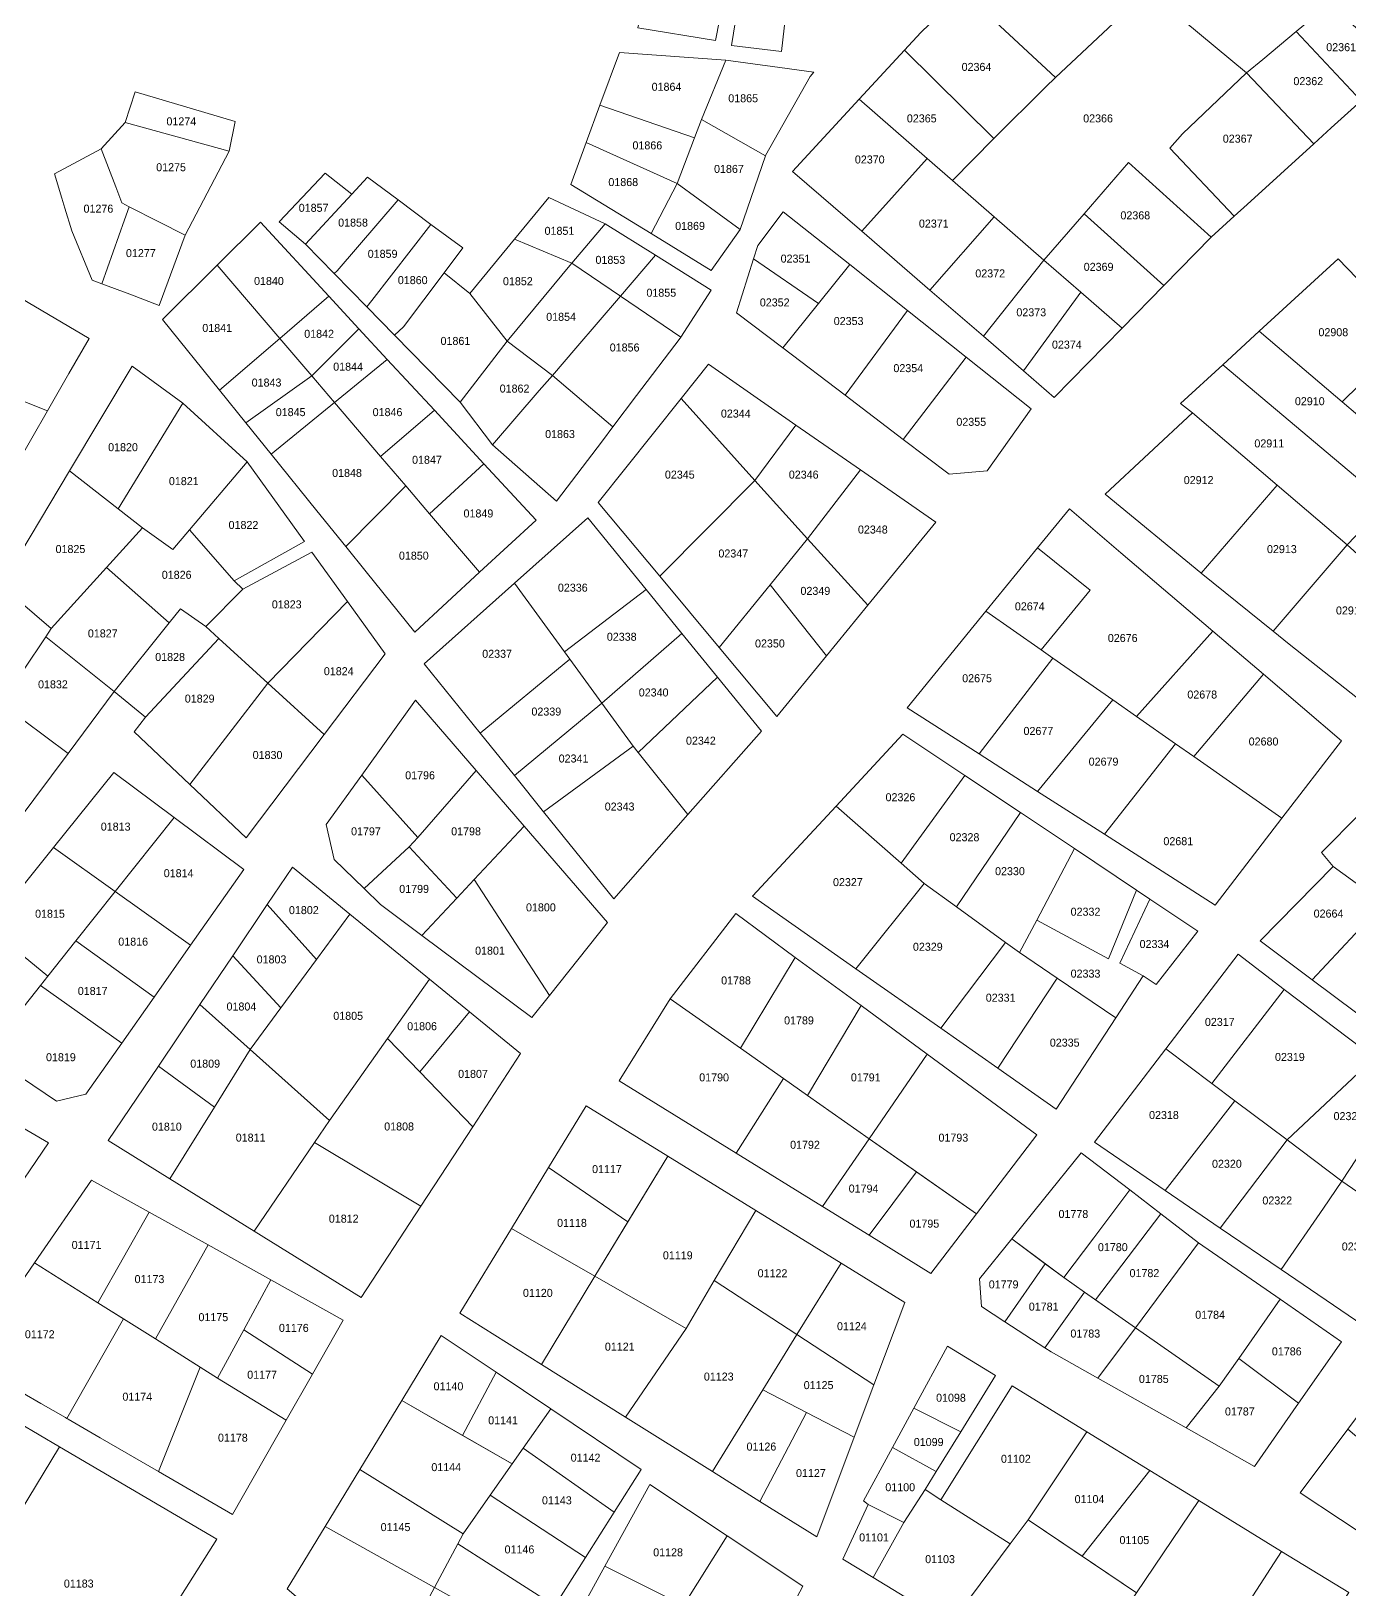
# Model space of a CAD drawing. Header units: metres. Extents: x 245225 to 248406, y 1633796 to 1637634.
# Drawn here: x 246081.5 to 246328.6, y 1635029.3 to 1635321.5 of the extents above; entities that cross this region are included whole.
import ezdxf
from ezdxf.enums import TextEntityAlignment as Align

# ---------------------------------------------------------------- set-up
doc = ezdxf.new("R2010")
doc.units = ezdxf.units.M
doc.header["$MEASUREMENT"] = 0
doc.layers.add('historique_numero_parcelle', color=7, linetype='Continuous')
doc.layers.add('LIMITES_PARCELLES', color=7, linetype='Continuous', lineweight=0, true_color=0xffffff)
doc.styles.add('Style-FANCY', font='FANCY.shx')

msp = doc.modelspace()

# ---------------------------------------------------------------- linework, layer by layer
at = {"layer": 'limites_parcelles', "flags": 128}
for points in [[(246281.567, 1635339.066), (246289.231, 1635331.531), (246291.238, 1635329.557), (246273.412, 1635312.805), (246256.136, 1635328.913), (246274.385, 1635346.519), (246281.567, 1635339.066)], [(246324.946, 1635326.754), (246318.538, 1635321.423), (246312.263, 1635316.201), (246309.216, 1635313.666), (246297.442, 1635323.456), (246312.822, 1635338.477), (246324.946, 1635326.754)], [(246273.412, 1635312.805), (246271.513, 1635311.02), (246261.856, 1635301.363), (246245.098, 1635317.902), (246248.187, 1635321.245), (246256.136, 1635328.913), (246273.412, 1635312.805)], [(246297.442, 1635323.456), (246309.216, 1635313.666), (246297.196, 1635302.279), (246294.815, 1635299.58), (246306.908, 1635286.834), (246302.559, 1635282.88), (246287.109, 1635296.884), (246278.792, 1635287.284), (246271.247, 1635278.574), (246261.895, 1635286.721), (246254.096, 1635293.516), (246261.856, 1635301.363), (246271.513, 1635311.02), (246273.412, 1635312.805), (246291.238, 1635329.557), (246297.442, 1635323.456)], [(246325.086, 1635303.359), (246321.81, 1635300.381), (246309.216, 1635313.666), (246312.263, 1635316.201), (246318.538, 1635321.423), (246330.694, 1635308.457), (246325.086, 1635303.359)], [(246261.856, 1635301.363), (246254.096, 1635293.516), (246249.352, 1635297.65), (246236.629, 1635308.734), (246245.098, 1635317.902), (246261.856, 1635301.363)], [(246211.661, 1635316.059), (246207.074, 1635304.922), (246205.77, 1635301.497), (246188.04, 1635307.635), (246191.685, 1635317.514), (246211.661, 1635316.059)], [(246221.745, 1635314.671), (246228.142, 1635313.791), (246227.404, 1635313.016), (246219.07, 1635298.2), (246219.054, 1635298.154), (246207.074, 1635304.922), (246211.661, 1635316.059), (246221.745, 1635314.671)], [(246309.318, 1635289.025), (246306.908, 1635286.834), (246294.815, 1635299.58), (246297.196, 1635302.279), (246309.216, 1635313.666), (246321.81, 1635300.381), (246309.318, 1635289.025)], [(246118.582, 1635298.981), (246110.327, 1635283.265), (246105.233, 1635285.846), (246099.834, 1635288.581), (246098.421, 1635289.298), (246097.287, 1635292.301), (246094.592, 1635299.436), (246099.056, 1635304.379), (246118.582, 1635298.981)], [(246219.054, 1635298.154), (246214.307, 1635284.309), (246202.523, 1635292.963), (246205.77, 1635301.497), (246207.074, 1635304.922), (246219.054, 1635298.154)], [(246098.953, 1635286.104), (246094.703, 1635274.153), (246092.864, 1635274.851), (246089.054, 1635284.059), (246087.749, 1635288.334), (246087.188, 1635290.173), (246085.799, 1635294.724), (246094.592, 1635299.436), (246097.287, 1635292.301), (246098.421, 1635289.298), (246099.834, 1635288.581), (246098.953, 1635286.104)], [(246254.096, 1635293.516), (246261.895, 1635286.721), (246249.87, 1635272.964), (246237.093, 1635283.985), (246249.352, 1635297.65), (246254.096, 1635293.516)], [(246138.781, 1635276.57), (246138.25, 1635276.07), (246132.842, 1635281.597), (246141.546, 1635290.923), (246144.457, 1635294.098), (246150.194, 1635289.849), (246138.781, 1635276.57)], [(246145.314, 1635271.039), (246144.371, 1635269.815), (246138.25, 1635276.07), (246138.781, 1635276.57), (246150.194, 1635289.849), (246156.363, 1635285.279), (246145.314, 1635271.039)], [(246110.327, 1635283.265), (246105.406, 1635270.089), (246099.91, 1635272.176), (246094.703, 1635274.153), (246098.953, 1635286.104), (246099.834, 1635288.581), (246105.233, 1635285.846), (246110.327, 1635283.265)], [(246229.005, 1635270.468), (246216.84, 1635278.798), (246217.628, 1635281.293), (246222.39, 1635287.643), (246234.86, 1635277.73), (246229.005, 1635270.468)], [(246293.721, 1635273.843), (246285.88, 1635265.825), (246278.13, 1635272.578), (246271.247, 1635278.574), (246278.792, 1635287.284), (246293.721, 1635273.843)], [(246151.204, 1635266.053), (246149.544, 1635264.528), (246144.371, 1635269.815), (246145.314, 1635271.039), (246156.363, 1635285.279), (246162.316, 1635280.869), (246158.823, 1635276.211), (246151.204, 1635266.053)], [(246170.651, 1635263.407), (246163.646, 1635272.329), (246172.024, 1635282.503), (246182.753, 1635278.033), (246182.689, 1635277.959), (246170.651, 1635263.407)], [(246191.874, 1635271.835), (246183.53, 1635262.082), (246179.117, 1635256.924), (246170.651, 1635263.407), (246182.689, 1635277.959), (246182.753, 1635278.033), (246191.874, 1635271.835)], [(246245.687, 1635269.125), (246234.007, 1635253.244), (246222.299, 1635262.151), (246229.005, 1635270.468), (246234.86, 1635277.73), (246245.687, 1635269.125)], [(246340.021, 1635264.621), (246327.147, 1635252.015), (246320.027, 1635258.081), (246311.605, 1635265.257), (246326.383, 1635278.844), (246333.323, 1635271.607), (246340.021, 1635264.621)], [(246170.651, 1635263.407), (246161.825, 1635251.975), (246149.544, 1635264.528), (246151.204, 1635266.053), (246158.823, 1635276.211), (246163.646, 1635272.329), (246170.651, 1635263.407)], [(246084.504, 1635250.316), (246067.448, 1635257.088), (246072.029, 1635266.693), (246075.686, 1635273.672), (246092.295, 1635263.878), (246088.536, 1635257.334), (246084.504, 1635250.316)], [(246194.919, 1635253.187), (246190.482, 1635247.33), (246179.117, 1635256.924), (246183.53, 1635262.082), (246191.874, 1635271.835), (246203.196, 1635264.143), (246203.062, 1635263.936), (246194.919, 1635253.187)], [(246161.825, 1635251.975), (246170.651, 1635263.407), (246179.117, 1635256.924), (246176.676, 1635254.11), (246167.873, 1635243.96), (246161.825, 1635251.975)], [(246335.57, 1635233.029), (246304.763, 1635258.968), (246311.605, 1635265.257), (246320.027, 1635258.081), (246327.147, 1635252.015), (246341.817, 1635239.516), (246335.57, 1635233.029)], [(246244.894, 1635244.962), (246256.639, 1635260.419), (246268.825, 1635250.733), (246260.622, 1635239.092), (246253.479, 1635238.43), (246244.894, 1635244.962)], [(246084.504, 1635250.316), (246078.621, 1635240.077), (246077.304, 1635237.785), (246062.319, 1635245.332), (246063.805, 1635249.451), (246067.448, 1635257.088), (246084.504, 1635250.316)], [(246188.516, 1635244.735), (246179.911, 1635233.377), (246167.873, 1635243.96), (246176.676, 1635254.11), (246179.117, 1635256.924), (246190.482, 1635247.33), (246188.516, 1635244.735)], [(246335.57, 1635233.029), (246328.059, 1635225.228), (246314.983, 1635236.383), (246299.078, 1635249.952), (246296.856, 1635251.698), (246304.763, 1635258.968), (246335.57, 1635233.029)], [(246121.942, 1635240.758), (246111.143, 1635228.03), (246107.991, 1635224.315), (246102.284, 1635228.397), (246097.768, 1635231.941), (246109.877, 1635251.765), (246121.942, 1635240.758)], [(246151.64, 1635236.27), (246140.427, 1635224.883), (246135.01, 1635231.591), (246126.421, 1635242.229), (246138.286, 1635251.904), (246146.919, 1635241.797), (246151.64, 1635236.27)], [(246166.269, 1635240.419), (246156.098, 1635231.051), (246151.64, 1635236.27), (246146.919, 1635241.797), (246157.008, 1635250.442), (246166.269, 1635240.419)], [(246314.983, 1635236.383), (246300.688, 1635219.93), (246300.666, 1635219.948), (246282.7, 1635234.698), (246299.078, 1635249.952), (246314.983, 1635236.383)], [(246097.768, 1635231.941), (246102.284, 1635228.397), (246095.584, 1635220.981), (246085.218, 1635209.506), (246075.852, 1635217.602), (246088.631, 1635239.113), (246097.768, 1635231.941)], [(246344.429, 1635237.269), (246352.478, 1635230.346), (246342.875, 1635211.867), (246328.059, 1635225.228), (246335.57, 1635233.029), (246341.817, 1635239.516), (246344.429, 1635237.269)], [(246140.427, 1635224.883), (246151.64, 1635236.27), (246156.098, 1635231.051), (246165.488, 1635220.058), (246153.361, 1635208.864), (246144.255, 1635220.142), (246140.427, 1635224.883)], [(246226.931, 1635226.354), (246219.944, 1635217.734), (246210.412, 1635205.973), (246199.237, 1635219.357), (246217.09, 1635237.27), (246226.931, 1635226.354)], [(246302.897, 1635209.028), (246288.598, 1635193.035), (246284.13, 1635196.159), (246272.921, 1635203.994), (246270.744, 1635205.516), (246279.927, 1635216.727), (246270.048, 1635224.63), (246276.025, 1635231.965), (246285.668, 1635223.735), (246302.897, 1635209.028)], [(246111.143, 1635228.03), (246119.5, 1635218.494), (246121.088, 1635216.907), (246114.209, 1635209.895), (246109.446, 1635213.203), (246107.338, 1635210.578), (246095.584, 1635220.981), (246102.284, 1635228.397), (246107.991, 1635224.315), (246111.143, 1635228.03)], [(246342.875, 1635211.867), (246331.519, 1635195.26), (246317.176, 1635206.613), (246314.187, 1635209.027), (246328.059, 1635225.228), (246342.875, 1635211.867)], [(246140.733, 1635214.574), (246125.801, 1635199.298), (246116.636, 1635207.676), (246114.209, 1635209.895), (246121.088, 1635216.907), (246134.075, 1635223.852), (246140.733, 1635214.574)], [(246107.338, 1635210.578), (246097.011, 1635197.724), (246084.2, 1635207.986), (246085.218, 1635209.506), (246095.584, 1635220.981), (246107.338, 1635210.578)], [(246075.826, 1635195.489), (246065.571, 1635201.499), (246075.852, 1635217.602), (246085.218, 1635209.506), (246084.2, 1635207.986), (246075.826, 1635195.489)], [(246181.403, 1635205.149), (246182.377, 1635203.808), (246165.569, 1635189.928), (246155.067, 1635202.929), (246172.025, 1635218.056), (246181.403, 1635205.149)], [(246203.412, 1635208.58), (246188.38, 1635195.545), (246182.377, 1635203.808), (246181.403, 1635205.149), (246196.708, 1635216.82), (246203.412, 1635208.58)], [(246116.636, 1635207.676), (246102.892, 1635192.922), (246097.011, 1635197.724), (246107.338, 1635210.578), (246109.446, 1635213.203), (246114.209, 1635209.895), (246116.636, 1635207.676)], [(246270.744, 1635205.516), (246272.921, 1635203.994), (246259.082, 1635186.033), (246245.625, 1635194.659), (246260.377, 1635212.763), (246270.744, 1635205.516)], [(246102.892, 1635192.922), (246116.636, 1635207.676), (246125.801, 1635199.298), (246111.169, 1635180.301), (246100.775, 1635190.17), (246102.892, 1635192.922)], [(246188.38, 1635195.545), (246203.412, 1635208.58), (246210.06, 1635200.408), (246195.172, 1635186.315), (246194.255, 1635187.46), (246188.38, 1635195.545)], [(246312.372, 1635200.941), (246299.307, 1635185.549), (246295.917, 1635187.919), (246288.598, 1635193.035), (246302.897, 1635209.028), (246312.372, 1635200.941)], [(246288.598, 1635193.035), (246295.917, 1635187.919), (246282.579, 1635170.971), (246270.064, 1635178.993), (246284.13, 1635196.159), (246288.598, 1635193.035)], [(246195.172, 1635186.315), (246204.533, 1635174.636), (246190.668, 1635158.858), (246177.483, 1635175.18), (246194.255, 1635187.46), (246195.172, 1635186.315)], [(246299.307, 1635185.549), (246315.857, 1635173.98), (246303.33, 1635157.67), (246282.579, 1635170.971), (246295.917, 1635187.919), (246299.307, 1635185.549)], [(246153.896, 1635170.34), (246152.309, 1635168.62), (246143.833, 1635160.796), (246138.241, 1635166.252), (246136.759, 1635172.813), (246143.396, 1635182.056), (246153.896, 1635170.34)], [(246173.835, 1635172.509), (246164.483, 1635162.488), (246161.241, 1635159.014), (246152.309, 1635168.62), (246153.896, 1635170.34), (246164.872, 1635182.896), (246173.835, 1635172.509)], [(246266.827, 1635175.042), (246254.844, 1635157.388), (246248.829, 1635161.754), (246244.489, 1635165.565), (246256.446, 1635181.978), (246266.827, 1635175.042)], [(246337.487, 1635168.62), (246331.594, 1635160.459), (246325.476, 1635164.893), (246323.253, 1635167.513), (246330.471, 1635174.767), (246338.652, 1635182.991), (246340.954, 1635182.912), (246346.592, 1635179.313), (246337.487, 1635168.62)], [(246244.489, 1635165.565), (246248.829, 1635161.754), (246236.024, 1635145.748), (246216.653, 1635159.337), (246232.326, 1635176.246), (246244.489, 1635165.565)], [(246276.956, 1635168.275), (246269.891, 1635154.868), (246266.688, 1635148.79), (246264.051, 1635150.704), (246254.844, 1635157.388), (246266.827, 1635175.042), (246276.956, 1635168.275)], [(246097.22, 1635160.232), (246089.84, 1635150.965), (246084.589, 1635144.373), (246073.494, 1635153.418), (246085.646, 1635168.5), (246097.22, 1635160.232)], [(246161.241, 1635159.014), (246154.685, 1635151.989), (246146.919, 1635157.785), (246143.833, 1635160.796), (246152.309, 1635168.62), (246161.241, 1635159.014)], [(246331.594, 1635160.459), (246334.914, 1635158.053), (246321.534, 1635143.673), (246311.744, 1635151.003), (246325.476, 1635164.893), (246331.594, 1635160.459)], [(246178.571, 1635140.742), (246175.282, 1635136.618), (246154.685, 1635151.989), (246161.241, 1635159.014), (246164.483, 1635162.488), (246178.571, 1635140.742)], [(246254.844, 1635157.388), (246264.051, 1635150.704), (246251.899, 1635134.61), (246236.024, 1635145.748), (246248.829, 1635161.754), (246254.844, 1635157.388)], [(246291.102, 1635158.824), (246285.475, 1635146.812), (246289.837, 1635144.415), (246284.703, 1635136.527), (246273.749, 1635143.983), (246266.688, 1635148.79), (246269.891, 1635154.868), (246283.357, 1635147.599), (246288.615, 1635160.486), (246291.102, 1635158.824)], [(246289.837, 1635144.415), (246285.475, 1635146.812), (246291.102, 1635158.824), (246300.076, 1635152.828), (246292.297, 1635142.827), (246289.837, 1635144.415)], [(246141.887, 1635123.727), (246137.333, 1635117.291), (246122.517, 1635130.626), (246128.263, 1635138.446), (246134.925, 1635147.511), (246141.156, 1635155.991), (246156.087, 1635143.795), (246148.229, 1635132.69), (246141.887, 1635123.727)], [(246084.589, 1635144.373), (246083.17, 1635142.592), (246072.992, 1635129.814), (246060.982, 1635137.888), (246073.494, 1635153.418), (246084.589, 1635144.373)], [(246104.49, 1635140.443), (246098.424, 1635131.819), (246083.17, 1635142.592), (246084.589, 1635144.373), (246089.84, 1635150.965), (246104.49, 1635140.443)], [(246266.688, 1635148.79), (246273.749, 1635143.983), (246262.616, 1635127.092), (246251.899, 1635134.61), (246264.051, 1635150.704), (246266.688, 1635148.79)], [(246236.962, 1635138.841), (246226.958, 1635122.013), (246222.421, 1635125.201), (246214.375, 1635130.853), (246224.653, 1635147.878), (246236.962, 1635138.841)], [(246098.424, 1635131.819), (246091.674, 1635122.225), (246086.17, 1635120.955), (246072.992, 1635129.814), (246083.17, 1635142.592), (246098.424, 1635131.819)], [(246214.375, 1635130.853), (246222.421, 1635125.201), (246213.579, 1635111.173), (246191.649, 1635124.73), (246201.174, 1635140.128), (246214.375, 1635130.853)], [(246333.178, 1635129.064), (246316.819, 1635113.656), (246307.031, 1635121.022), (246302.711, 1635124.274), (246316.281, 1635141.887), (246333.178, 1635129.064)], [(246154.259, 1635126.457), (246164.227, 1635116.152), (246154.482, 1635101.223), (246134.566, 1635113.212), (246137.333, 1635117.291), (246141.887, 1635123.727), (246148.229, 1635132.69), (246154.259, 1635126.457)], [(246137.333, 1635117.291), (246134.566, 1635113.212), (246123.27, 1635096.567), (246107.463, 1635106.376), (246115.814, 1635119.828), (246122.517, 1635130.626), (246137.333, 1635117.291)], [(246302.711, 1635124.274), (246307.031, 1635121.022), (246293.97, 1635104.184), (246280.708, 1635113.22), (246294.098, 1635130.756), (246302.711, 1635124.274)], [(246226.958, 1635122.013), (246238.504, 1635113.901), (246229.759, 1635101.17), (246213.579, 1635111.173), (246222.421, 1635125.201), (246226.958, 1635122.013)], [(246346.872, 1635118.672), (246338.638, 1635107.112), (246334.273, 1635100.985), (246327.088, 1635105.927), (246339.23, 1635124.472), (246346.872, 1635118.672)], [(246327.088, 1635105.927), (246323.619, 1635100.873), (246315.72, 1635089.364), (246304.299, 1635097.146), (246316.819, 1635113.656), (246327.088, 1635105.927)], [(246217.236, 1635100.449), (246209.428, 1635087.327), (246204.202, 1635078.331), (246187.098, 1635088.108), (246200.758, 1635110.617), (246217.236, 1635100.449)], [(246280.564, 1635095.29), (246274.979, 1635087.856), (246265.214, 1635095.107), (246271.176, 1635102.485), (246278.248, 1635111.236), (246287.325, 1635104.288), (246280.564, 1635095.29)], [(246339.257, 1635089.263), (246331.032, 1635078.93), (246315.72, 1635089.364), (246323.619, 1635100.873), (246327.088, 1635105.927), (246334.273, 1635100.985), (246343.524, 1635094.622), (246339.257, 1635089.263)], [(246293.149, 1635099.831), (246280.937, 1635083.685), (246278.838, 1635085.154), (246274.979, 1635087.856), (246280.564, 1635095.29), (246287.325, 1635104.288), (246293.149, 1635099.831)], [(246126.347, 1635087.446), (246121.289, 1635078.101), (246116.378, 1635069.031), (246104.741, 1635076.358), (246114.591, 1635093.983), (246126.347, 1635087.446)], [(246271.498, 1635090.441), (246263.905, 1635079.576), (246259.515, 1635082.423), (246259.198, 1635087.661), (246265.214, 1635095.107), (246271.498, 1635090.441)], [(246315.522, 1635083.793), (246307.751, 1635072.713), (246304.083, 1635067.483), (246288.379, 1635078.476), (246300.235, 1635094.408), (246315.522, 1635083.793)], [(246098.725, 1635080.147), (246088.14, 1635061.454), (246087.865, 1635061.614), (246083.239, 1635064.29), (246069.449, 1635072.271), (246082.072, 1635090.632), (246093.948, 1635083.154), (246098.725, 1635080.147)], [(246263.905, 1635079.576), (246271.498, 1635090.441), (246274.979, 1635087.856), (246278.838, 1635085.154), (246271.426, 1635074.699), (246263.905, 1635079.576)], [(246224.947, 1635077.172), (246218.556, 1635066.802), (246209.122, 1635051.494), (246192.839, 1635061.705), (246204.202, 1635078.331), (246209.428, 1635087.327), (246224.947, 1635077.172)], [(246288.379, 1635078.476), (246281.338, 1635069.015), (246272.612, 1635073.929), (246271.426, 1635074.699), (246278.838, 1635085.154), (246288.379, 1635078.476)], [(246113.096, 1635071.097), (246105.33, 1635051.506), (246094.39, 1635057.837), (246088.365, 1635061.324), (246088.14, 1635061.454), (246098.725, 1635080.147), (246104.741, 1635076.358), (246113.096, 1635071.097)], [(246239.359, 1635067.742), (246235.677, 1635057.936), (246226.747, 1635062.56), (246218.556, 1635066.802), (246224.947, 1635077.172), (246239.359, 1635067.742)], [(246318.966, 1635064.321), (246310.713, 1635052.471), (246297.876, 1635059.701), (246304.083, 1635067.483), (246307.751, 1635072.713), (246318.966, 1635064.321)], [(246105.33, 1635051.506), (246113.096, 1635071.097), (246116.378, 1635069.031), (246129.245, 1635061.132), (246119.19, 1635043.485), (246105.33, 1635051.506)], [(246162.311, 1635058.263), (246168.574, 1635070.118), (246178.814, 1635063.263), (246173.623, 1635055.868), (246171.581, 1635052.96), (246162.311, 1635058.263)], [(246344.079, 1635062.817), (246335.855, 1635052.967), (246333.628, 1635054.859), (246328.207, 1635059.466), (246335.795, 1635069.643), (246341.647, 1635064.821), (246344.079, 1635062.817)], [(246279.294, 1635058.974), (246268.298, 1635042.48), (246264.945, 1635037.98), (246251.894, 1635046.184), (246265.284, 1635067.588), (246279.294, 1635058.974)], [(246171.581, 1635052.96), (246167.436, 1635047.055), (246162.376, 1635039.847), (246143.034, 1635051.897), (246150.887, 1635064.799), (246171.581, 1635052.96)], [(246333.628, 1635054.859), (246342.95, 1635046.938), (246341.949, 1635045.838), (246334.382, 1635037.521), (246319.285, 1635047.497), (246328.207, 1635059.466), (246333.628, 1635054.859)], [(246065.591, 1635021.148), (246076.526, 1635039.201), (246086.776, 1635056.123), (246116.227, 1635038.828), (246094.214, 1635003.903), (246065.591, 1635021.148)], [(246190.678, 1635043.866), (246185.328, 1635035.422), (246167.436, 1635047.055), (246171.581, 1635052.96), (246173.623, 1635055.868), (246190.678, 1635043.866)], [(246251.051, 1635051.506), (246248.983, 1635048.169), (246245.014, 1635041.951), (246238.322, 1635045.354), (246237.449, 1635045.989), (246242.862, 1635055.995), (246251.051, 1635051.506)], [(246162.376, 1635039.847), (246161.377, 1635037.973), (246157.018, 1635029.795), (246136.546, 1635041.238), (246143.034, 1635051.897), (246162.376, 1635039.847)], [(246185.328, 1635035.422), (246179.581, 1635026.35), (246161.377, 1635037.973), (246162.376, 1635039.847), (246167.436, 1635047.055), (246185.328, 1635035.422)], [(246251.894, 1635046.184), (246264.945, 1635037.98), (246253.646, 1635022.812), (246239.265, 1635031.621), (246245.014, 1635041.951), (246248.983, 1635048.169), (246251.894, 1635046.184)], [(246315.792, 1635036.529), (246305.709, 1635020.934), (246301.157, 1635013.892), (246285.671, 1635024.422), (246288.62, 1635028.799), (246300.262, 1635046.079), (246315.792, 1635036.529)], [(246157.018, 1635029.795), (246150.618, 1635017.788), (246147.488, 1635019.444), (246131.12, 1635028.103), (246129.416, 1635029.525), (246136.546, 1635041.238), (246157.018, 1635029.795)], [(246288.62, 1635028.799), (246285.671, 1635024.422), (246275.549, 1635009.397), (246253.646, 1635022.812), (246264.945, 1635037.98), (246268.298, 1635042.48), (246288.62, 1635028.799)], [(246175.975, 1635019.2), (246170.214, 1635007.776), (246170.084, 1635007.49), (246150.618, 1635017.788), (246157.018, 1635029.795), (246175.975, 1635019.2)]]:
    msp.add_lwpolyline(points, close=True, dxfattribs=at)
at = {"layer": 'limites_parcelles'}
for points in [[(246215.105, 1635347.454), (246209.677, 1635319.763), (246195.125, 1635322.144), (246200.935, 1635347.602)], [(246222.085, 1635317.661), (246212.723, 1635318.777), (246215.034, 1635333.087), (246223.707, 1635331.933)], [(246330.694, 1635308.457), (246318.538, 1635321.423), (246324.946, 1635326.754), (246337.484, 1635314.63)], [(246118.582, 1635298.981), (246099.056, 1635304.379), (246100.961, 1635310.094), (246119.693, 1635304.538)], [(246205.77, 1635301.497), (246202.523, 1635292.963), (246185.449, 1635300.614), (246188.04, 1635307.635)], [(246249.352, 1635297.65), (246237.093, 1635283.985), (246224.11, 1635295.183), (246236.629, 1635308.734)], [(246202.523, 1635292.963), (246197.62, 1635283.541), (246182.557, 1635292.776), (246185.449, 1635300.614)], [(246141.546, 1635290.923), (246132.842, 1635281.597), (246127.92, 1635285.764), (246136.519, 1635294.892)], [(246293.721, 1635273.843), (246278.792, 1635287.284), (246287.109, 1635296.884), (246302.559, 1635282.88)], [(246214.307, 1635284.309), (246208.883, 1635276.636), (246197.62, 1635283.541), (246202.523, 1635292.963)], [(246182.753, 1635278.033), (246172.024, 1635282.503), (246178.462, 1635290.321), (246189.039, 1635285.367)], [(246271.247, 1635278.574), (246259.918, 1635264.298), (246249.87, 1635272.964), (246261.895, 1635286.721)], [(246137.248, 1635271.828), (246128.03, 1635263.911), (246116.313, 1635277.628), (246124.435, 1635285.695)], [(246198.421, 1635279.488), (246191.874, 1635271.835), (246182.753, 1635278.033), (246189.039, 1635285.367)], [(246128.03, 1635263.911), (246116.742, 1635254.215), (246106.06, 1635267.445), (246116.313, 1635277.628)], [(246203.196, 1635264.143), (246191.874, 1635271.835), (246198.421, 1635279.488), (246208.883, 1635272.932)], [(246229.005, 1635270.468), (246222.299, 1635262.151), (246213.659, 1635268.725), (246216.84, 1635278.798)], [(246278.13, 1635272.578), (246267.438, 1635257.812), (246259.918, 1635264.298), (246271.247, 1635278.574)], [(246142.885, 1635265.727), (246134.031, 1635256.885), (246128.03, 1635263.911), (246137.248, 1635271.828)], [(246267.438, 1635257.812), (246278.13, 1635272.578), (246285.88, 1635265.825), (246273.19, 1635252.85)], [(246256.639, 1635260.419), (246244.894, 1635244.962), (246234.007, 1635253.244), (246245.687, 1635269.125)], [(246134.031, 1635256.885), (246142.885, 1635265.727), (246148.193, 1635259.982), (246138.286, 1635251.904)], [(246134.031, 1635256.885), (246121.695, 1635248.082), (246116.742, 1635254.215), (246128.03, 1635263.911)], [(246351.425, 1635252.727), (246341.817, 1635239.516), (246327.147, 1635252.015), (246340.021, 1635264.621)], [(246157.008, 1635250.442), (246146.919, 1635241.797), (246138.286, 1635251.904), (246148.193, 1635259.982)], [(246109.877, 1635251.765), (246097.768, 1635231.941), (246088.631, 1635239.113), (246100.379, 1635258.718)], [(246121.695, 1635248.082), (246134.031, 1635256.885), (246138.286, 1635251.904), (246126.421, 1635242.229)], [(246224.748, 1635247.672), (246217.09, 1635237.27), (246203.243, 1635252.629), (246208.367, 1635259.068)], [(246217.09, 1635237.27), (246199.237, 1635219.357), (246187.73, 1635233.138), (246203.243, 1635252.629)], [(246236.852, 1635239.252), (246226.931, 1635226.354), (246217.09, 1635237.27), (246224.748, 1635247.672)], [(246119.5, 1635218.494), (246111.143, 1635228.03), (246121.942, 1635240.758), (246132.656, 1635225.83)], [(246165.488, 1635220.058), (246156.098, 1635231.051), (246166.269, 1635240.419), (246176.063, 1635229.819)], [(246238.267, 1635213.914), (246226.931, 1635226.354), (246236.852, 1635239.252), (246250.965, 1635229.434)], [(246328.059, 1635225.228), (246314.187, 1635209.027), (246300.688, 1635219.93), (246314.983, 1635236.383)], [(246196.708, 1635216.82), (246181.403, 1635205.149), (246172.025, 1635218.056), (246185.747, 1635230.295)], [(246238.267, 1635213.914), (246230.481, 1635204.398), (246219.944, 1635217.734), (246226.931, 1635226.354)], [(246279.927, 1635216.727), (246270.744, 1635205.516), (246260.377, 1635212.763), (246270.048, 1635224.63)], [(246230.481, 1635204.398), (246221.199, 1635193.054), (246210.412, 1635205.973), (246219.944, 1635217.734)], [(246136.353, 1635189.651), (246125.801, 1635199.298), (246140.733, 1635214.574), (246147.766, 1635204.775)], [(246097.011, 1635197.724), (246088.367, 1635186.108), (246075.826, 1635195.489), (246084.2, 1635207.986)], [(246284.13, 1635196.159), (246270.064, 1635178.993), (246259.082, 1635186.033), (246272.921, 1635203.994)], [(246188.38, 1635195.545), (246172.003, 1635181.963), (246165.569, 1635189.928), (246182.377, 1635203.808)], [(246136.353, 1635189.651), (246121.73, 1635170.273), (246111.169, 1635180.301), (246125.801, 1635199.298)], [(246204.533, 1635174.636), (246195.172, 1635186.315), (246210.06, 1635200.408), (246218.29, 1635190.29)], [(246315.857, 1635173.98), (246299.307, 1635185.549), (246312.372, 1635200.941), (246326.984, 1635188.468)], [(246088.367, 1635186.108), (246078.824, 1635173.284), (246066.613, 1635181.738), (246075.826, 1635195.489)], [(246164.872, 1635182.896), (246153.896, 1635170.34), (246143.396, 1635182.056), (246153.481, 1635196.097)], [(246172.003, 1635181.963), (246188.38, 1635195.545), (246194.255, 1635187.46), (246177.483, 1635175.18)], [(246256.446, 1635181.978), (246244.489, 1635165.565), (246232.326, 1635176.246), (246244.831, 1635189.738)], [(246108.266, 1635174.099), (246097.22, 1635160.232), (246085.646, 1635168.5), (246096.965, 1635182.55)], [(246111.324, 1635150.157), (246097.22, 1635160.232), (246108.266, 1635174.099), (246121.307, 1635164.347)], [(246178.571, 1635140.742), (246164.483, 1635162.488), (246173.835, 1635172.509), (246189.464, 1635154.398)], [(246288.615, 1635160.486), (246283.357, 1635147.599), (246269.891, 1635154.868), (246276.956, 1635168.275)], [(246141.156, 1635155.991), (246134.925, 1635147.511), (246125.704, 1635157.785), (246130.409, 1635164.77)], [(246111.324, 1635150.157), (246104.49, 1635140.443), (246089.84, 1635150.965), (246097.22, 1635160.232)], [(246134.925, 1635147.511), (246128.263, 1635138.446), (246119.243, 1635148.192), (246125.704, 1635157.785)], [(246344.741, 1635150.93), (246333.822, 1635134.474), (246321.534, 1635143.673), (246334.914, 1635158.053)], [(246224.653, 1635147.878), (246214.375, 1635130.853), (246201.174, 1635140.128), (246213.478, 1635156.083)], [(246316.281, 1635141.887), (246302.711, 1635124.274), (246294.098, 1635130.756), (246307.617, 1635148.463)], [(246128.263, 1635138.446), (246122.517, 1635130.626), (246113.076, 1635139.036), (246119.243, 1635148.192)], [(246163.571, 1635137.682), (246154.259, 1635126.457), (246148.229, 1635132.69), (246156.087, 1635143.795)], [(246284.703, 1635136.527), (246273.565, 1635119.411), (246262.616, 1635127.092), (246273.749, 1635143.983)], [(246122.517, 1635130.626), (246115.814, 1635119.828), (246105.301, 1635127.494), (246113.076, 1635139.036)], [(246164.227, 1635116.152), (246154.259, 1635126.457), (246163.571, 1635137.682), (246173.166, 1635129.845)], [(246249.377, 1635129.726), (246238.504, 1635113.901), (246226.958, 1635122.013), (246236.962, 1635138.841)], [(246258.588, 1635099.79), (246238.504, 1635113.901), (246249.377, 1635129.726), (246269.913, 1635114.649)], [(246339.23, 1635124.472), (246327.088, 1635105.927), (246316.819, 1635113.656), (246333.178, 1635129.064)], [(246115.814, 1635119.828), (246107.463, 1635106.376), (246095.907, 1635113.546), (246105.301, 1635127.494)], [(246076.63, 1635101.243), (246062.962, 1635109.726), (246071.068, 1635121.06), (246084.689, 1635113.123)], [(246193.28, 1635098.294), (246178.427, 1635108.487), (246185.478, 1635120.045), (246200.758, 1635110.617)], [(246316.819, 1635113.656), (246304.299, 1635097.146), (246293.97, 1635104.184), (246307.031, 1635121.022)], [(246247.386, 1635107.66), (246238.466, 1635095.787), (246229.759, 1635101.17), (246238.504, 1635113.901)], [(246154.482, 1635101.223), (246143.321, 1635084.125), (246123.27, 1635096.567), (246134.566, 1635113.212)], [(246193.28, 1635098.294), (246187.098, 1635088.108), (246171.451, 1635097.053), (246178.427, 1635108.487)], [(246238.466, 1635095.787), (246247.386, 1635107.66), (246258.588, 1635099.79), (246250.07, 1635088.614)], [(246103.573, 1635100.11), (246093.948, 1635083.154), (246082.072, 1635090.632), (246092.732, 1635106.138)], [(246114.591, 1635093.983), (246104.741, 1635076.358), (246093.948, 1635083.154), (246103.573, 1635100.11)], [(246233.216, 1635090.59), (246224.947, 1635077.172), (246209.428, 1635087.327), (246217.236, 1635100.449)], [(246280.937, 1635083.685), (246293.149, 1635099.831), (246300.235, 1635094.408), (246288.379, 1635078.476)], [(246187.098, 1635088.108), (246177.074, 1635071.593), (246161.772, 1635081.189), (246171.451, 1635097.053)], [(246239.359, 1635067.742), (246224.947, 1635077.172), (246233.216, 1635090.59), (246245.168, 1635083.215)], [(246134.155, 1635069.749), (246121.289, 1635078.101), (246126.347, 1635087.446), (246139.934, 1635079.891)], [(246204.202, 1635078.331), (246192.839, 1635061.705), (246177.074, 1635071.593), (246187.098, 1635088.108)], [(246318.966, 1635064.321), (246307.751, 1635072.713), (246315.522, 1635083.793), (246326.984, 1635075.834)], [(246304.083, 1635067.483), (246297.876, 1635059.701), (246281.338, 1635069.015), (246288.379, 1635078.476)], [(246134.155, 1635069.749), (246129.245, 1635061.132), (246116.378, 1635069.031), (246121.289, 1635078.101)], [(246168.574, 1635070.118), (246162.311, 1635058.263), (246150.887, 1635064.799), (246158.308, 1635076.991)], [(246255.669, 1635058.957), (246246.855, 1635063.377), (246253.165, 1635075.041), (246262.195, 1635069.488)], [(246226.747, 1635062.56), (246218.01, 1635045.919), (246209.122, 1635051.494), (246218.556, 1635066.802)], [(246086.776, 1635056.123), (246076.526, 1635039.201), (246064.833, 1635046.961), (246075.272, 1635062.878)], [(246190.678, 1635043.866), (246173.623, 1635055.868), (246178.814, 1635063.263), (246195.773, 1635051.909)], [(246235.677, 1635057.936), (246228.658, 1635039.241), (246218.01, 1635045.919), (246226.747, 1635062.56)], [(246255.669, 1635058.957), (246251.051, 1635051.506), (246242.862, 1635055.995), (246246.855, 1635063.377)], [(246291.116, 1635051.704), (246278.428, 1635035.661), (246268.298, 1635042.48), (246279.294, 1635058.974)], [(246278.428, 1635035.661), (246291.116, 1635051.704), (246300.262, 1635046.079), (246288.62, 1635028.799)], [(246211.88, 1635039.46), (246203.674, 1635026.397), (246188.957, 1635033.795), (246197.361, 1635049.104)], [(246245.014, 1635041.951), (246239.265, 1635031.621), (246233.56, 1635035.115), (246238.322, 1635045.354)], [(246179.581, 1635026.35), (246175.975, 1635019.2), (246157.018, 1635029.795), (246161.377, 1635037.973)], [(246219.384, 1635017.42), (246203.674, 1635026.397), (246211.88, 1635039.46), (246226.042, 1635030.054)], [(246328.352, 1635028.806), (246317.835, 1635013.122), (246305.709, 1635020.934), (246315.792, 1635036.529)], [(246203.674, 1635026.397), (246194.92, 1635012.463), (246180.832, 1635018.994), (246188.957, 1635033.795)]]:
    msp.add_3dface(points, dxfattribs=at)

# ---------------------------------------------------------------- texts
at = {"layer": 'historique_numero_parcelle', "style": 'Style-FANCY'}
for s, p in [('02361', (246326.942862, 1635318.490517)), ('02364', (246258.608601, 1635314.794449)), ('02362', (246320.786622, 1635312.125066)), ('01864', (246200.513955, 1635311.07197)), ('01865', (246214.878515, 1635308.91593)), ('01274', (246109.587585, 1635304.590104)), ('02365', (246248.348201, 1635305.143604)), ('02366', (246281.386688, 1635305.143604)), ('01866', (246196.922815, 1635300.086434)), ('02367', (246307.550707, 1635301.344868)), ('02370', (246238.600821, 1635297.443463)), ('01275', (246107.66856, 1635295.993995)), ('01867', (246212.210811, 1635295.671686)), ('01868', (246192.40824, 1635293.207641)), ('01276', (246094.052623, 1635288.220918)), ('01857', (246134.381271, 1635288.382219)), ('01858', (246141.768759, 1635285.610168)), ('01869', (246204.925927, 1635284.994157)), ('02371', (246250.605489, 1635285.431242)), ('02368', (246288.363759, 1635286.97127)), ('01851', (246180.450465, 1635284.07014)), ('01277', (246102.002868, 1635279.899153)), ('01859', (246147.309375, 1635279.75806)), ('01853', (246189.992637, 1635278.628706)), ('02351', (246224.686758, 1635278.863662)), ('02369', (246281.489292, 1635277.320426)), ('01840', (246126.00622, 1635274.66955)), ('01860', (246152.952594, 1635274.82997)), ('01852', (246172.652562, 1635274.624633)), ('02372', (246261.1737, 1635276.088403)), ('01855', (246199.534808, 1635272.468593)), ('02352', (246220.787806, 1635270.650178)), ('01854', (246180.758277, 1635267.951176)), ('02373', (246268.869, 1635268.798936)), ('01841', (246116.310142, 1635265.865721)), ('01842', (246135.407311, 1635264.768451)), ('02353', (246234.639345, 1635267.159447)), ('02908', (246325.477328, 1635265.068662)), ('01861', (246160.955706, 1635263.43376)), ('01856', (246192.660341, 1635262.201737)), ('02374', (246275.53826, 1635262.741491)), ('01844', (246140.845323, 1635258.608338)), ('02354', (246245.823181, 1635258.329951)), ('01843', (246125.557327, 1635255.63095)), ('01862', (246172.036938, 1635254.501596)), ('01845', (246130.071903, 1635250.086848)), ('01846', (246148.23281, 1635250.086848)), ('02910', (246321.065356, 1635252.132424)), ('02344', (246213.499258, 1635249.817628)), ('02355', (246257.62264, 1635248.268433)), ('01863', (246180.553069, 1635245.980106)), ('02911', (246313.47266, 1635244.226945)), ('01820', (246098.661052, 1635243.518295)), ('01848', (246140.640115, 1635238.690638)), ('01847', (246155.620298, 1635241.154683)), ('02345', (246203.004335, 1635238.377418)), ('02346', (246226.222153, 1635238.377418)), ('01821', (246110.050096, 1635237.152844)), ('02912', (246300.236745, 1635237.348152)), ('01849', (246165.265074, 1635231.093165)), ('01822', (246121.233932, 1635228.93936)), ('02348', (246239.179572, 1635228.081228)), ('01825', (246088.811069, 1635224.421943)), ('02913', (246315.832552, 1635224.411914)), ('01850', (246153.157802, 1635223.187686)), ('02347', (246213.030211, 1635223.593146)), ('01826', (246108.716244, 1635219.596521)), ('02336', (246182.952582, 1635217.186444)), ('02349', (246228.406152, 1635216.58235)), ('01823', (246129.339647, 1635214.052419)), ('02674', (246268.589718, 1635213.683451)), ('02919', (246328.760656, 1635212.913036)), ('01827', (246094.864705, 1635208.610986)), ('02338', (246192.120982, 1635207.982942)), ('02350', (246219.890021, 1635206.726169)), ('02676', (246286.006747, 1635207.754342)), ('01828', (246107.484996, 1635204.196238)), ('02337', (246168.76758, 1635204.789216)), ('01824', (246139.087027, 1635201.526855)), ('01832', (246085.527741, 1635199.06281)), ('02340', (246198.101329, 1635197.540083)), ('02675', (246258.714084, 1635200.208203)), ('01829', (246113.025612, 1635196.393428)), ('02678', (246300.909977, 1635197.153813)), ('02339', (246177.990946, 1635193.96135)), ('02677', (246270.205731, 1635190.326354)), ('01830', (246125.748507, 1635185.818566)), ('02342', (246206.954588, 1635188.50525)), ('02680', (246312.401625, 1635188.349985)), ('02341', (246183.09183, 1635185.161189)), ('02679', (246282.415607, 1635184.576915)), ('01796', (246154.330133, 1635182.016163)), ('02326', (246244.354661, 1635177.902888)), ('02343', (246191.725224, 1635176.15569)), ('01813', (246097.282311, 1635172.394653)), ('01797', (246144.186995, 1635171.514637)), ('01798', (246162.948869, 1635171.514637)), ('02328', (246256.359329, 1635170.408084)), ('02681', (246296.421052, 1635169.664308)), ('01814', (246109.081771, 1635163.667826)), ('02330', (246264.87546, 1635164.042633)), ('01799', (246153.216147, 1635160.719771)), ('02327', (246234.504677, 1635161.989262)), ('01802', (246132.546022, 1635156.744115)), ('01800', (246176.973552, 1635157.257458)), ('02332', (246279.034812, 1635156.44516)), ('01815', (246084.969832, 1635156.070352)), ('02664', (246324.577833, 1635156.094298)), ('01816', (246100.565639, 1635150.834256)), ('01801', (246167.431381, 1635149.146642)), ('02329', (246249.484861, 1635149.874373)), ('02334', (246291.962915, 1635150.387715)), ('01803', (246126.492386, 1635147.503945)), ('02333', (246279.034812, 1635144.843613)), ('01788', (246213.537906, 1635143.564497)), ('01817', (246092.972943, 1635141.594086)), ('02331', (246263.131192, 1635140.326197)), ('01804', (246120.849167, 1635138.674449)), ('01805', (246140.856946, 1635136.929084)), ('01789', (246225.337366, 1635136.069693)), ('01806', (246154.708485, 1635134.978381)), ('02317', (246304.198442, 1635135.78953)), ('02335', (246275.13586, 1635131.907375)), ('01819', (246087.021912, 1635129.171191)), ('01809', (246114.058065, 1635127.964835)), ('02319', (246317.331753, 1635129.218743)), ('01807', (246164.250657, 1635126.046217)), ('01790', (246209.433747, 1635125.392163)), ('01791', (246237.855053, 1635125.392163)), ('01810', (246106.875785, 1635116.157951)), ('01808', (246150.399117, 1635116.190035)), ('02318', (246293.732834, 1635118.335876)), ('02321', (246328.310381, 1635118.130539)), ('01811', (246122.574196, 1635114.10458)), ('01792', (246226.46601, 1635112.763931)), ('01793', (246254.271693, 1635114.098622)), ('01117', (246189.354187, 1635108.202084)), ('02320', (246305.532294, 1635109.198374)), ('01794', (246237.444637, 1635104.550446)), ('02322', (246314.971861, 1635102.319581)), ('01812', (246140.016876, 1635098.909634)), ('01118', (246182.797519, 1635098.119946)), ('01778', (246276.765787, 1635099.787359)), ('01795', (246248.833681, 1635097.979659)), ('01171', (246091.83107, 1635093.981882)), ('01780', (246284.153274, 1635093.568578)), ('02325', (246329.849441, 1635093.695422)), ('01119', (246202.627441, 1635092.038656)), ('01173', (246103.619364, 1635087.580524)), ('01122', (246220.378419, 1635088.677944)), ('01779', (246263.691106, 1635086.587116)), ('01782', (246290.074991, 1635088.699155)), ('01120', (246176.40077, 1635084.997163)), ('01781', (246271.195856, 1635082.421706)), ('01784', (246302.38747, 1635080.896344)), ('01175', (246115.590423, 1635080.447583)), ('01176', (246130.668474, 1635078.435728)), ('01124', (246235.25086, 1635078.755839)), ('01172', (246083.058386, 1635077.246904)), ('01121', (246191.752968, 1635074.915025)), ('01783', (246278.993759, 1635077.37628)), ('01786', (246316.75203, 1635074.032218)), ('01177', (246124.728636, 1635069.656723)), ('01123', (246210.30354, 1635069.313837)), ('01785', (246291.833916, 1635068.869457)), ('01140', (246159.651091, 1635067.488202)), ('01125', (246229.01403, 1635067.713497)), ('01174', (246101.334811, 1635065.541564)), ('01098', (246253.821043, 1635065.34314)), ('01141', (246169.885889, 1635061.112972)), ('01787', (246307.957402, 1635062.768011)), ('01178', (246119.245708, 1635057.859935)), ('01126', (246218.299476, 1635056.191054)), ('01099', (246249.643575, 1635057.041905)), ('01144', (246159.233344, 1635052.333968)), ('01142', (246185.342523, 1635054.110671)), ('01102', (246265.980461, 1635053.899081)), ('01127', (246227.574762, 1635051.230002)), ('01100', (246244.309842, 1635048.568971)), ('01143', (246179.964032, 1635046.115506)), ('01104', (246279.782309, 1635046.340393)), ('01145', (246149.729603, 1635041.098932)), ('01146', (246172.956981, 1635036.911921)), ('01101', (246239.401317, 1635039.162894)), ('01105', (246288.189465, 1635038.658764)), ('01128', (246200.808365, 1635036.366849)), ('01103', (246251.777067, 1635035.086928)), ('01183', (246090.363244, 1635030.511278))]:
    msp.add_text(s, height=1.499994, dxfattribs=at).set_placement(p, align=Align.MIDDLE_CENTER)

doc.saveas('drawing.dxf')
